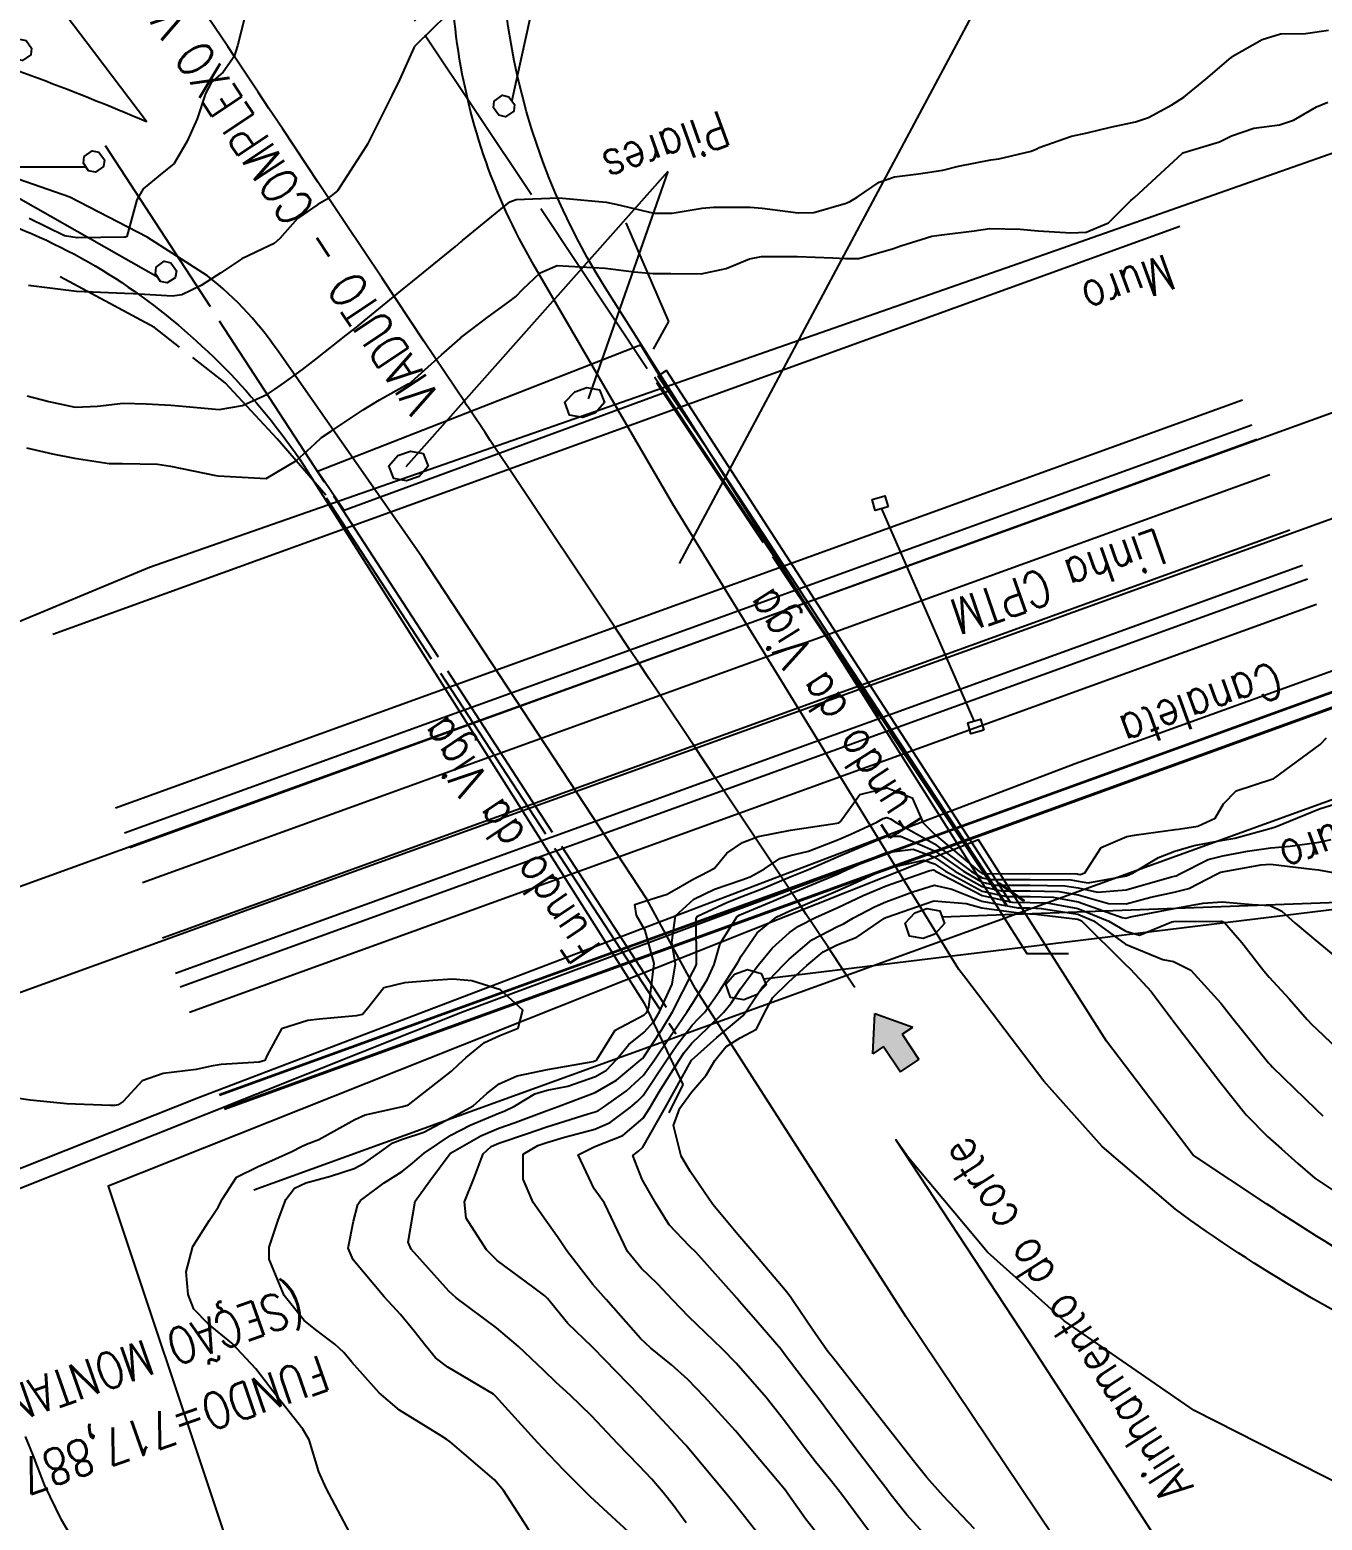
# Model space of a CAD drawing. Header units: metres. Extents: x 307586 to 320046, y 7427249 to 7434250.
# Drawn here: x 312419 to 312472.8, y 7431911.8 to 7431973.8 of the extents above; entities that cross this region are included whole.
import ezdxf

# ---------------------------------------------------------------- set-up
doc = ezdxf.new("R2010")
doc.units = ezdxf.units.M
doc.header["$MEASUREMENT"] = 0
doc.linetypes.add('CONTINUO', pattern=[0])
doc.linetypes.add('TRACEJADO', pattern=[8.7, 8, -0.7])
for name, color, linetype in [('$FOLHA', 45, 'Continuous'), ('CANALETA', 151, 'Continuous'), ('Canaleta de Drenagem', 151, 'Continuous'), ('Curvas de Nivel 1m', 11, 'Continuous'), ('Curvas de Nivel 5m', 15, 'Continuous'), ('Divisa', 42, 'FENCELINE2'), ('FOLHA', 45, 'Continuous'), ('LASTRO', 45, 'Continuous'), ('Linha Férrea', 20, 'Continuous'), ('MURO', 30, 'Continuous'), ('PILAR', 45, 'Continuous'), ('Pontes_Viadutos_Tubos', 190, 'Continuous'), ('Portico', 45, 'Continuous'), ('TEXTO', 45, 'Continuous'), ('TRILHO', 45, 'Continuous'), ('VIADUTO', 190, 'Continuous'), ('Vias Primárias', 230, 'Continuous')]:
    doc.layers.add(name, color=color, linetype=linetype)
doc.styles.add('ROMANS', font='romans', dxfattribs={"height": 0.2})
doc.linetypes.add('FENCELINE2', pattern='A,0.25,-0.1,[132,ltypeshp.shx,S=0.1,R=0,X=-0.1,Y=0],-0.1,1', length=1.45)

# ---------------------------------------------------------------- blocks, each defined once
blk = doc.blocks.new('A$C64FE1430')
at = {"layer": '$FOLHA', "linetype": 'Continuous'}
blk.add_hatch(color=1, dxfattribs=at).paths.add_polyline_path([(-11419.65629602591, -5479.318943665026), (-11430.49149141992, -5471.3265458431), (-11430.4914914224, -5475.623532506012), (-11440.63872803281, -5475.62353251517), (-11440.63872803281, -5483.014354817584), (-11430.49149141869, -5483.014354816965), (-11430.49149141747, -5487.311341488417)])
at = {"layer": 'FOLHA', "color": 2, "linetype": 'Continuous'}
for p, q in [((-11430.4914914224, -5475.623532506012), (-11430.49149141992, -5471.3265458431)), ((-11430.49149141992, -5471.3265458431), (-11419.65629602591, -5479.318943665026)), ((-11440.63872803281, -5475.62353251517), (-11440.63872803281, -5483.014354817584)), ((-11430.4914914224, -5475.623532506012), (-11440.63872803281, -5475.62353251517)), ((-11419.65629602591, -5479.318943665026), (-11430.49149141747, -5487.311341488417)), ((-11430.49149141868, -5483.014354816965), (-11440.63872803281, -5483.014354817584)), ((-11430.49149141868, -5483.014354816965), (-11430.49149141747, -5487.311341488417))]:
    blk.add_line(p, q, dxfattribs=at)

msp = doc.modelspace()

# ---------------------------------------------------------------- linework, layer by layer
at = {"layer": 'CANALETA', "linetype": 'CONTINUO'}
for points in [[(312426.8938172882, 7431929.511156615, 0), (312473.8193379681, 7431946.495847841, 0)], [(312426.9049805113, 7431929.48031472, 0), (312473.8305011912, 7431946.465005946, 0)], [(312427.1021407277, 7431928.935597969, 0), (312474.0276614076, 7431945.920289195, 0)], [(312427.1153119695, 7431928.899208294, 0), (312474.0408326495, 7431945.88389952, 0)]]:
    msp.add_polyline3d(points, dxfattribs=at)
at = {"layer": 'Canaleta de Drenagem'}
for points in [[(312413.1484691977, 7431924.280694823), (312426.0251104192, 7431929.383720644), (312462.5267485155, 7431943.277941846), (312503.0152464082, 7431957.90262856), (312540.9537973429, 7431971.775891765), (312544.9029173043, 7431973.14035034), (312560.0385829874, 7431978.382257086), (312584.0336063741, 7431986.864062101)], [(312583.7366003032, 7431986.005550346), (312564.5901904715, 7431979.425779245), (312544.9029173043, 7431972.472758817), (312533.0767348654, 7431968.144576927), (312505.6701514567, 7431957.937868636), (312458.8270461755, 7431941.046763425), (312437.0244650449, 7431932.930382689), (312413.5139934858, 7431923.560133743)]]:
    msp.add_lwpolyline(points, dxfattribs=at)
at = {"layer": 'Curvas de Nivel 1m', "flags": 128}
for points, elevation in [([(312427.9378748079, 7431974.307972652), (312427.6546634287, 7431973.164182543), (312427.5103477159, 7431972.721467298), (312427.0562346728, 7431972.057824574), (312426.5749269229, 7431971.652243898), (312426.3154028538, 7431971.18091272), (312425.9700491342, 7431970.123687976), (312425.5636964073, 7431969.191888317), (312425.0135969114, 7431968.267960724), (312424.4276861197, 7431967.786852021), (312423.7299321148, 7431967.212729855), (312423.4619352549, 7431966.749331851), (312423.0523229562, 7431965.219205947), (312422.9942919852, 7431965.198193511), (312422.9726770619, 7431965.195975762), (312422.949881988, 7431965.197534868), (312420.9720991767, 7431965.16818725), (312420.4571024918, 7431965.255158151), (312418.9833831716, 7431965.967724491)], 721), ([(312418.8703024358, 7431956.42900877), (312419.9493791221, 7431956.176470627), (312420.8640084038, 7431955.989406643), (312422.3127226167, 7431955.776647321), (312422.8611180593, 7431955.766717009), (312424.3251471463, 7431955.741165343), (312424.8598922799, 7431955.664998381), (312426.7564399009, 7431955.269415805), (312426.8541863415, 7431955.254602486), (312428.8529173043, 7431955.150000003), (312430.1087867668, 7431955.893017102), (312430.8748907288, 7431956.594894973), (312431.1528108208, 7431956.85188638), (312431.5510738129, 7431957.119977655), (312432.8920302155, 7431958.01129113), (312433.569306097, 7431958.420148811), (312434.7331319207, 7431959.081697858), (312434.8495506451, 7431959.134444776), (312434.9038410625, 7431959.172375831), (312436.1443756376, 7431960.290729171), (312436.9222060227, 7431960.978871842), (312436.9587219232, 7431961.013472059), (312436.9976654907, 7431961.049252521), (312438.0957048709, 7431961.878207677), (312438.9449235728, 7431962.497084569), (312439.2473746956, 7431962.728069074), (312439.532044897, 7431963.024208728), (312440.259896619, 7431963.717021106), (312440.9629635345, 7431964.01462303), (312441.9333560046, 7431963.96617042), (312442.962176446, 7431963.905914175), (312444.1730753142, 7431963.755596378), (312444.960103675, 7431963.678637076), (312445.6997612214, 7431963.688357685), (312446.9603115305, 7431963.669422625), (312447.9928397925, 7431963.889473021), (312448.9666994307, 7431964.288212645), (312449.476080523, 7431964.396671871), (312450.9679500684, 7431964.393276413), (312452.4380038451, 7431964.338326977), (312452.9673757214, 7431964.305841707), (312453.5185454119, 7431964.303349107), (312454.9717754324, 7431964.725812811), (312455.2665889198, 7431964.83559493), (312456.563149383, 7431965.232248165), (312456.9801945618, 7431965.295150504), (312458.3251656712, 7431965.454192034), (312458.9843946431, 7431965.555155928), (312460.2365461806, 7431965.525060751), (312460.9832386294, 7431965.458088346), (312462.3543547631, 7431965.377402013), (312462.9828826449, 7431965.404356046), (312463.9226138707, 7431965.796960885), (312464.847693694, 7431966.721552239), (312464.9343860886, 7431966.789915687), (312465.0041640412, 7431966.844673694), (312466.9930997408, 7431968.690447267), (312467.0091935265, 7431968.704141764), (312468.5414497445, 7431969.163687552), (312469.034016843, 7431969.409969251), (312469.9679874692, 7431969.731704706), (312471.0413055012, 7431969.875879801), (312471.6147384787, 7431970.071067523), (312472.5856164719, 7431970.627009516), (312473.0549306994, 7431970.821339519)], 721), ([(312440.014850468, 7431911.013080672), (312439.470150181, 7431911.884410962), (312438.7261472461, 7431913.026267704), (312438.3572367051, 7431913.461940084), (312436.5144393535, 7431915.048584783), (312436.3744262771, 7431915.150598195), (312436.1280258913, 7431915.302350039), (312434.3921974318, 7431916.365341841), (312433.5519078766, 7431917.088510097), (312432.4155845608, 7431918.366725664), (312432.0744854197, 7431918.76019267), (312431.7090439812, 7431919.110708103), (312430.9723021881, 7431919.665786252), (312430.4326273589, 7431920.101005468), (312429.5910013437, 7431921.138519162), (312428.9663508596, 7431922.644042754), (312428.9746251843, 7431923.144982924), (312429.3497187622, 7431924.275889425), (312429.6652561229, 7431925.138276614), (312430.0233648423, 7431925.611470041), (312430.5034530656, 7431925.832384095), (312431.5209977137, 7431926.101521205), (312432.5128271878, 7431926.427325576), (312432.9560905829, 7431926.655832479), (312433.5682789904, 7431927.089546387), (312434.1200910676, 7431927.490964145), (312434.5285129208, 7431927.639561652), (312435.4061602503, 7431927.941380501), (312436.5377675276, 7431928.535022333), (312436.8778219117, 7431928.708329647), (312437.4622611673, 7431929.040806565), (312438.0304514079, 7431929.552818747), (312438.55216907, 7431929.95517658), (312439.2973086761, 7431930.280772443), (312440.5582150514, 7431930.539774713), (312442.4623016381, 7431930.881874823), (312442.5622815699, 7431930.916426561), (312442.603673919, 7431930.938420023), (312442.6352806672, 7431930.979276369), (312443.372430111, 7431932.180702608), (312444.5908692664, 7431932.823464144), (312444.6617396314, 7431932.889081565), (312444.7045165704, 7431932.958326014), (312444.7827574938, 7431933.145141178), (312444.9990259156, 7431934.954208374), (312444.6334977333, 7431936.332028603), (312444.2674937502, 7431936.963754239), (312444.2017506671, 7431937.410079097), (312444.6490407657, 7431937.572346144), (312445.5475934996, 7431937.842283225), (312446.6584921541, 7431938.487484986), (312446.9557663416, 7431938.631234824), (312447.5138351918, 7431938.921490824), (312448.0302908935, 7431939.555406746), (312448.6737144933, 7431939.989718909), (312449.3335427102, 7431940.246230651), (312450.6790614642, 7431940.504415996), (312452.6190766252, 7431940.797739539), (312452.6824992463, 7431940.818194211), (312452.7112444121, 7431940.831100631), (312452.7526073834, 7431940.859306571), (312453.5639512848, 7431941.991773416), (312454.70729016, 7431942.277285575), (312455.7408812901, 7431941.862024288), (312456.1989395196, 7431940.81740967), (312456.6856608012, 7431940.32623313), (312458.5302812638, 7431938.791326365), (312458.6621243655, 7431938.71070613), (312458.761416263, 7431938.689511167), (312460.662205927, 7431938.698862278), (312462.6070676317, 7431938.685532749), (312462.6623010802, 7431938.678377605), (312462.7354586297, 7431938.665993198), (312462.9326042113, 7431938.737303134), (312463.6180785532, 7431939.791357503), (312464.6857484124, 7431940.242073881), (312465.08727778, 7431940.313628548), (312466.6906233009, 7431940.537066448), (312466.8311738527, 7431940.548234406), (312467.6317950518, 7431940.680611226), (312468.3552203071, 7431941.014519162), (312468.7023131616, 7431941.609585735), (312469.2284351934, 7431942.144067612), (312470.7127285114, 7431942.631120722), (312470.7944712057, 7431942.648776694), (312472.7274279334, 7431944.071062923), (312472.9954977546, 7431944.352114897)], 722), ([(312444.2902079352, 7431910.960427097), (312442.3506423716, 7431912.752506743), (312442.235102746, 7431912.865667649), (312442.124568417, 7431912.983425237), (312441.2388435032, 7431913.873997336), (312440.3706688837, 7431914.785157938), (312440.1632675607, 7431915.012096502), (312438.4017520248, 7431916.952314706), (312438.3053843961, 7431917.030975332), (312436.4139319845, 7431918.151468024), (312435.9027920767, 7431918.542749163), (312435.4606554605, 7431919.064433931), (312435.0144350664, 7431919.656876238), (312434.4355632182, 7431920.344591394), (312433.760638333, 7431921.086822794), (312432.4658520661, 7431922.628984128), (312432.2664756903, 7431923.103096628), (312432.4842019326, 7431924.228462842), (312432.660160063, 7431924.929378605), (312432.7791755575, 7431925.097137422), (312433.7608023788, 7431925.830696526), (312434.5111747275, 7431926.297161554), (312434.946407026, 7431926.643612118), (312435.4298621617, 7431927.06639583), (312436.5304819703, 7431927.806466614), (312437.3441156875, 7431928.232615793), (312438.5398670174, 7431928.724971314), (312438.7617358007, 7431928.80676093), (312439.1903367511, 7431929.023525809), (312440.0303684429, 7431929.532903388), (312440.5496295116, 7431929.681220733), (312441.4130222329, 7431929.858567682), (312442.5556486768, 7431930.253137261), (312443.0146899322, 7431930.519100657), (312443.4491667188, 7431930.97113751), (312443.9450043867, 7431931.593595989), (312444.5799915401, 7431932.09828239), (312444.9898513116, 7431932.550976636), (312445.2275980473, 7431932.950479791), (312445.7555199905, 7431934.093825394), (312445.8853115232, 7431934.940914092), (312445.7398997703, 7431935.829606904), (312445.885880297, 7431936.941355559), (312446.6500293107, 7431937.641200638), (312447.5177227313, 7431938.05792578), (312448.6583013655, 7431938.448406126), (312448.9937559839, 7431938.572477713), (312449.5974941363, 7431938.900654235), (312450.2302475396, 7431939.331410572), (312450.6685735469, 7431939.455624262), (312451.421525004, 7431939.629830286), (312452.6755056006, 7431940.118829636), (312453.1944553945, 7431940.338127811), (312454.2766330971, 7431940.844142136), (312454.5367805096, 7431940.999291077), (312454.694892914, 7431941.037560979), (312454.8378691791, 7431940.981363961), (312455.0845913836, 7431940.834124894), (312456.679831851, 7431939.937636451), (312458.2162455783, 7431938.794466721), (312458.6602832542, 7431938.526594993), (312458.9859109593, 7431938.460481225), (312460.6598083222, 7431938.459101799), (312462.3557159345, 7431938.440402628), (312462.6594163848, 7431938.389908056), (312463.0761863646, 7431938.318382074), (312464.6617958462, 7431938.60785419), (312464.9200135312, 7431938.71614356), (312466.0045263644, 7431939.36844346), (312466.677059952, 7431939.632843187), (312467.4889463161, 7431939.873767211), (312468.6842092578, 7431940.089463578), (312469.1719857734, 7431940.178772436), (312470.6921112132, 7431940.596260599), (312470.7345787377, 7431940.607069694), (312470.8663862718, 7431940.647397968), (312472.7006247074, 7431941.390740322), (312473.6277209136, 7431941.686715513)], 723), ([(312446.3403753269, 7431911.675802266), (312445.812812171, 7431912.403263809), (312445.3804014741, 7431912.94458774), (312444.8978931658, 7431913.491486363), (312444.3639775811, 7431914.066027693), (312443.4947322641, 7431914.968781853), (312442.3900606284, 7431916.122888277), (312441.5042295604, 7431916.993480319), (312440.9282759917, 7431917.522354763), (312440.4129918928, 7431918.017458851), (312439.349956574, 7431919.020729612), (312438.430492277, 7431919.787497278), (312436.7515962651, 7431921.046913213), (312436.4469968659, 7431921.321970774), (312434.8817507713, 7431923.073867501), (312434.7629211791, 7431923.362825565), (312435.0552775424, 7431925.0715646), (312435.660982994, 7431925.907272414), (312436.5077058519, 7431927.050228176), (312436.5230525461, 7431927.063524191), (312437.7888066841, 7431927.778941141), (312438.5336016476, 7431928.098434338), (312439.2164740757, 7431928.342836025), (312440.5412434368, 7431928.842613253), (312441.005317049, 7431929.003064007), (312442.5489404254, 7431929.582312113), (312443.4269088276, 7431930.098554106), (312444.4637525917, 7431930.960991651), (312444.5174937454, 7431931.006576445), (312444.5646134093, 7431931.073073674), (312445.3165555267, 7431932.214322037), (312445.7624956202, 7431932.942456328), (312446.6097260761, 7431934.610877184), (312446.7223370849, 7431934.818369722), (312446.7600873542, 7431934.928528302), (312446.7437692781, 7431936.826588335), (312446.8089816245, 7431936.92833936), (312448.0540014663, 7431937.510813132), (312448.6512651629, 7431937.744785863), (312449.4854492256, 7431938.070851276), (312450.6596554206, 7431938.563811638), (312451.4211076671, 7431938.878627148), (312452.6684469081, 7431939.412960384), (312453.6728883609, 7431939.850029531), (312454.684200999, 7431940.258912989), (312455.253201277, 7431940.262651544), (312456.6755734854, 7431939.653745414), (312457.87641216, 7431938.797865055), (312458.6584228099, 7431938.34055057), (312459.2161831305, 7431938.22555709), (312460.6574354493, 7431938.221814509), (312462.1032230633, 7431938.194159581), (312462.6565365067, 7431938.101920254), (312463.4648630094, 7431937.921853376), (312464.6559454415, 7431938.022813722), (312466.5377231329, 7431938.567904697), (312466.6619634113, 7431938.594610711), (312466.7377139032, 7431938.613692362), (312466.885654991, 7431938.687772626), (312468.0616135474, 7431939.286565278), (312468.6745283476, 7431939.444069554), (312469.7055396599, 7431939.631676573), (312470.6797974536, 7431939.775343297), (312471.4781172064, 7431939.840885384), (312472.6838104433, 7431940.012875943), (312473.1849056347, 7431940.11552466)], 723.9999999999999), ([(312452.0720630406, 7431910.863912818), (312451.3094015971, 7431911.842313892), (312450.5697403781, 7431912.886747656), (312450.4773178929, 7431913.011321369), (312450.3555842643, 7431913.156696003), (312448.8908705306, 7431914.90482047), (312448.3818529905, 7431915.505712423), (312447.1021195133, 7431916.923007981), (312446.40997162, 7431917.635431576), (312445.7299579513, 7431918.254193111), (312444.8514747091, 7431918.953571642), (312444.4286449257, 7431919.341841434), (312442.9969975234, 7431920.974486766), (312442.4521023103, 7431921.592333741), (312441.3625699356, 7431922.996655215), (312441.0094358939, 7431923.53323843), (312440.4854475976, 7431924.26302934), (312439.9687472655, 7431925.015241704), (312439.5439278778, 7431925.983075457), (312439.5486709991, 7431927.019742466), (312440.1539807505, 7431927.38638982), (312440.5279453008, 7431927.512799655), (312441.2664871727, 7431927.735164678), (312442.5337423548, 7431928.062505059), (312443.1751240511, 7431928.335021404), (312443.9974463377, 7431928.965454713), (312444.2975083182, 7431929.210366748), (312444.5480211383, 7431929.470383408), (312445.5275427167, 7431930.945530621), (312445.9455587034, 7431931.566161404), (312446.584836251, 7431932.391263113), (312446.8525804015, 7431932.663746472), (312447.0945834764, 7431932.924983342), (312447.7192367617, 7431933.801330659), (312448.4334749599, 7431934.911794426), (312448.497105564, 7431935.028751128), (312448.6182824484, 7431935.267676279), (312449.2963466079, 7431936.2399862), (312450.1054763765, 7431936.895374413), (312450.4644485664, 7431937.07207417), (312450.6454705975, 7431937.145329326), (312451.1013556009, 7431937.337090817), (312452.6542840855, 7431937.996678125), (312453.2444575547, 7431938.266711466), (312454.5025465832, 7431938.841603711), (312454.6127918023, 7431938.891138143), (312454.6639765761, 7431938.910618124), (312456.2278688928, 7431939.25829862), (312456.6674533149, 7431939.112400712), (312457.1356838034, 7431938.805272338), (312458.6547640221, 7431937.974671789), (312459.6776698155, 7431937.754747443), (312460.6526655079, 7431937.744820362), (312461.6119702612, 7431937.7150665), (312462.6507441427, 7431937.522683848), (312464.4889912473, 7431936.877035678), (312464.6442417747, 7431936.852447052), (312464.8304053146, 7431936.902847222), (312466.6485445229, 7431937.25272187), (312467.8643274179, 7431937.46431898), (312468.651499687, 7431937.528238274), (312469.8993523783, 7431937.408586444), (312470.6500967982, 7431937.367949396), (312471.1421285002, 7431937.136854487), (312471.6955029581, 7431936.634211219), (312472.6313576647, 7431935.849357367), (312474.1481690812, 7431934.604647486)], 726), ([(312454.2512591411, 7431910.923307827), (312452.8199700185, 7431912.855329477), (312452.3587031703, 7431913.438586612), (312451.7162927816, 7431914.219628563), (312451.1989159427, 7431914.877610024), (312450.3891991433, 7431915.975455938), (312449.6599954539, 7431916.897429222), (312448.4170344789, 7431918.321717467), (312447.8336818076, 7431918.915892359), (312446.4426447607, 7431920.245163767), (312445.7785534583, 7431920.940115462), (312445.1377134316, 7431921.627845732), (312444.4660527245, 7431922.273542026), (312443.8963664007, 7431922.965765513), (312443.3511885162, 7431924.10438998), (312442.9370581348, 7431924.975558596), (312442.5018375815, 7431925.574685146), (312441.8358809035, 7431926.990305549), (312442.5265651445, 7431927.344784024), (312443.70187692, 7431927.797627063), (312444.5384704904, 7431928.515318609), (312444.8238267881, 7431928.955786362), (312445.2094004058, 7431929.609985999), (312446.0429963932, 7431930.937798818), (312446.2530328566, 7431931.249322556), (312446.5735746669, 7431931.64049085), (312447.231946498, 7431932.274751794), (312447.8933062361, 7431932.916996114), (312448.2066137954, 7431933.304107625), (312448.6028282056, 7431933.901090141), (312449.029897935, 7431934.484595522), (312449.3503210597, 7431934.902625966), (312449.9192141133, 7431935.601309874), (312450.6332604547, 7431936.246210033), (312451.0125982004, 7431936.509059791), (312451.7123435616, 7431936.873958611), (312452.6471917176, 7431937.287441341), (312453.7086329466, 7431937.793158792), (312454.656436412, 7431938.191910779), (312456.4411754459, 7431938.813326131), (312456.6189890181, 7431938.855266207), (312456.6633880514, 7431938.841383142), (312456.7141090152, 7431938.809488086), (312458.6529035631, 7431937.788625889), (312459.9119585946, 7431937.515725556), (312460.6502679031, 7431937.505059883), (312461.3715843136, 7431937.480630701), (312462.6480381809, 7431937.252087669), (312463.9340612742, 7431936.727088564), (312464.6366823711, 7431936.304337792), (312465.2111673834, 7431936.134442816), (312466.5571708733, 7431936.691286201), (312466.6430798139, 7431936.706250963), (312468.595092279, 7431936.71879119), (312468.6433906567, 7431936.717335254), (312468.7443351283, 7431936.668985825), (312469.4643844857, 7431935.8276834), (312470.3871215148, 7431934.652257961), (312470.6102930871, 7431934.387578283), (312471.445346825, 7431933.481329784), (312472.1968806909, 7431932.625940554), (312472.3907014247, 7431932.422789467), (312472.5890359661, 7431932.231866193), (312474.2959104769, 7431930.602770071)], 726.9999999999999), ([(312456.3359023029, 7431911.108499866), (312455.5255127865, 7431912.003075795), (312454.8733438109, 7431912.832193606), (312454.6515988058, 7431913.131288399), (312454.3595272703, 7431913.500996608), (312453.3249306112, 7431914.850479871), (312452.3917500207, 7431916.11551443), (312451.8233795017, 7431916.86869307), (312451.1997180244, 7431917.667077934), (312450.4211764934, 7431918.715918923), (312450.282825314, 7431918.891400923), (312449.2323520869, 7431920.110782613), (312448.5465316362, 7431920.90906386), (312448.4539750143, 7431921.015771004), (312446.7438429772, 7431922.927290747), (312446.4756011644, 7431923.198386017), (312445.6279866451, 7431924.086478519), (312445.0832833872, 7431924.951144514), (312444.5079768604, 7431925.963970415), (312444.1152740837, 7431926.964076436), (312444.3465192298, 7431927.139961675), (312444.526500696, 7431927.318339176), (312445.4536829714, 7431928.946338519), (312446.5450871311, 7431930.912611172), (312446.560372775, 7431930.930038172), (312447.6122601267, 7431931.884785535), (312448.5896792769, 7431932.694131513), (312448.7071302152, 7431932.792888287), (312448.7875611314, 7431932.908053565), (312449.5189967494, 7431933.985615923), (312450.3726123205, 7431934.892403052), (312450.4926751442, 7431935.013293995), (312450.6166758446, 7431935.140569354), (312451.5669207628, 7431935.937854308), (312452.6375877908, 7431936.504699103), (312452.8809781001, 7431936.615897056), (312453.297729393, 7431936.853451883), (312454.169377053, 7431937.323106725), (312454.6498002322, 7431937.528292797), (312455.778502367, 7431937.947476525), (312456.6570580542, 7431938.224074994), (312457.3991674948, 7431938.058876073), (312458.6505775554, 7431937.556025112), (312460.1461325008, 7431937.276820864), (312460.6479202983, 7431937.270299405), (312461.1322546272, 7431937.247225017), (312462.6456280731, 7431937.011076893), (312463.2944579973, 7431936.733484598), (312464.6286407522, 7431935.768229866), (312466.1837339671, 7431935.132254913), (312466.6182986717, 7431935.048757834), (312467.3428452507, 7431934.682700725), (312468.59928138, 7431933.306407564), (312469.096005998, 7431932.664969116), (312470.5747203511, 7431930.830304688), (312470.6615346229, 7431930.736423824), (312470.7529502343, 7431930.647299509), (312472.5470618412, 7431928.896302469), (312472.8490916444, 7431928.61693826)], 728), ([(312458.3393346392, 7431911.431733496), (312457.0344190057, 7431912.803184987), (312456.3604089524, 7431913.559164817), (312455.8034070646, 7431914.254586552), (312455.351041915, 7431914.825328134), (312454.3909338597, 7431916.041103702), (312453.7686032023, 7431916.846343145), (312452.4200537235, 7431918.573641932), (312452.2924738928, 7431918.732785389), (312452.1972729312, 7431918.86338467), (312451.5878782672, 7431919.720471702), (312450.8057907098, 7431920.884706903), (312450.6693666714, 7431921.101091714), (312450.4576728824, 7431921.365557813), (312449.147248335, 7431922.903256693), (312448.4806061232, 7431923.678881896), (312447.4493115206, 7431924.920436061), (312446.5132648209, 7431926.28650111), (312446.1230492939, 7431926.935998024), (312445.8063538326, 7431928.2116683), (312446.0760782876, 7431928.937002588), (312446.5495943481, 7431929.597704384), (312447.1727385071, 7431930.30785918), (312447.5285690455, 7431930.920343487), (312447.9918867237, 7431931.495523746), (312448.5771337176, 7431931.85776089), (312449.2573460356, 7431932.228707598), (312449.5998404088, 7431932.899930772), (312449.949059085, 7431933.54686546), (312450.6060204895, 7431934.200318526), (312451.3615610861, 7431934.878770347), (312452.0435249482, 7431935.446734259), (312452.6259691354, 7431935.730122081), (312453.4334481588, 7431936.049404914), (312454.594219527, 7431936.840486982), (312454.6244068631, 7431936.858884392), (312454.6431876023, 7431936.867029808), (312454.692021, 7431936.88788826), (312456.6504359379, 7431937.561863366), (312457.9892264378, 7431937.456896746), (312458.6477910469, 7431937.277374265), (312460.3836366534, 7431937.034518648), (312460.6455226935, 7431937.030538927), (312460.8964582526, 7431937.017265186), (312462.6435309822, 7431936.801367797), (312462.7967830871, 7431936.738461345), (312464.6160062579, 7431934.925930243), (312464.8358938015, 7431934.716655355), (312465.6897179646, 7431933.789652133), (312466.5148577634, 7431932.691170895), (312466.5483801238, 7431932.646565229), (312466.5919238713, 7431932.590656705), (312468.0739475968, 7431930.6749897), (312468.563053138, 7431930.012388919), (312469.6495251522, 7431928.658933925), (312470.5339730979, 7431927.755579357), (312471.1262650103, 7431927.238413361), (312471.8022432757, 7431926.630810114), (312472.5139117814, 7431926.01963181), (312474.2146229544, 7431924.885357662)], 729), ([(312432.3253142571, 7431911.259796863), (312431.3457513857, 7431913.115107493), (312431.0415968705, 7431913.801633045), (312430.6373366008, 7431915.126033713), (312430.37960677, 7431915.575964388), (312429.131455037, 7431917.142714626), (312428.4122662361, 7431918.084893188), (312427.4219820321, 7431919.160009357), (312426.4308645254, 7431919.964722109), (312425.8316866329, 7431920.573898804), (312425.5948574253, 7431921.182720901), (312425.5183797939, 7431922.122696018), (312425.7913232974, 7431923.180223914), (312426.483938251, 7431924.272094686), (312426.8468360427, 7431924.808931391), (312427.0250301544, 7431925.164678874), (312427.6068565185, 7431926.058549642), (312428.5132265345, 7431926.503948689), (312428.962373051, 7431926.699390559), (312429.910743347, 7431927.136121742), (312430.3154234269, 7431927.341685677), (312430.5260528671, 7431927.443556284), (312431.0400156691, 7431927.634298905), (312432.5365764084, 7431928.465910419), (312432.9754901848, 7431928.658688277), (312434.5422034202, 7431929.0086116), (312434.77433916, 7431929.076528675), (312436.5572562349, 7431930.483893062), (312436.8515842424, 7431930.755501409), (312437.1731350714, 7431931.043897826), (312437.9352344718, 7431931.673613872), (312438.5768795062, 7431931.96081346), (312439.3392827022, 7431932.264691321), (312439.5303414409, 7431933.020625762), (312438.6012486095, 7431933.863130524), (312437.4042239553, 7431934.24270736), (312436.6054916055, 7431934.307430124), (312435.7915190241, 7431934.248933364), (312434.6037116589, 7431934.159435465), (312433.7450975241, 7431933.944947457), (312433.0858224481, 7431933.095070953), (312432.8528508369, 7431932.833469173), (312432.5881956168, 7431932.785220836), (312431.0675613523, 7431932.640899791), (312430.5848122966, 7431932.589666156), (312429.4855291247, 7431932.23473306), (312428.8952588031, 7431931.146676589), (312428.7868264457, 7431930.921567446), (312428.5599762088, 7431930.855890462), (312426.9680898202, 7431930.756642185), (312426.5580711627, 7431930.685385843), (312425.9270645877, 7431930.549886215), (312424.5547343121, 7431930.381700781), (312423.6797692414, 7431930.080585401), (312422.8971385567, 7431929.216457792), (312422.6896369549, 7431929.070316319), (312422.5412141561, 7431929.04968519), (312422.3643874869, 7431929.045889242), (312420.5416204405, 7431929.120313634), (312419.013931797, 7431929.265289858), (312418.5435759202, 7431929.335861597)], 721)]:
    msp.add_lwpolyline(points, dxfattribs=dict(at, elevation=elevation))
at = {"layer": 'Curvas de Nivel 5m', "flags": 128}
for points, elevation in [([(312436.9790036766, 7431975.051708709), (312435.0740066272, 7431973.188932296), (312435.0262253518, 7431973.127635227), (312435.0012124727, 7431973.080717052), (312434.3955896462, 7431971.743757297), (312434.0800471592, 7431971.089628704), (312433.7360006376, 7431970.392914986), (312433.0825651342, 7431969.099403525), (312433.0616389178, 7431969.060496136), (312433.021845483, 7431968.992817876), (312431.8118443143, 7431967.1178661), (312431.354227311, 7431966.7679902), (312430.9943818144, 7431966.560967348), (312430.1554934121, 7431965.968170696), (312429.4188609567, 7431965.145540567), (312429.1835443915, 7431964.935117824), (312428.9698198862, 7431964.840258197), (312427.8349627869, 7431964.290539461), (312426.9583391113, 7431963.71218071), (312426.1408879539, 7431963.182180445), (312425.3410998536, 7431962.799994635), (312424.9459433051, 7431962.735066729), (312423.3289822604, 7431962.834390252), (312422.9474617104, 7431962.856293741), (312421.2767270163, 7431962.916328066), (312420.9482560271, 7431962.939248189), (312419.0561236956, 7431963.164174161), (312418.9515590596, 7431963.179450362)], 720.0000000000001), ([(312418.8961639742, 7431958.594666994), (312419.795196986, 7431958.359694471), (312420.8915376601, 7431958.112035588), (312421.8174671473, 7431958.161417425), (312422.8935719575, 7431958.285465324), (312423.8528190162, 7431958.250908359), (312424.8928668119, 7431958.194950768), (312425.8229702424, 7431958.116784305), (312426.8914057708, 7431958.018846652), (312427.8681997144, 7431958.185216939), (312428.8980610325, 7431958.664372826), (312429.1925859912, 7431958.854479424), (312429.604517404, 7431959.142984003), (312430.355363178, 7431959.68861583), (312430.9128154152, 7431960.119811095), (312432.1812772467, 7431961.111124605), (312432.5953056634, 7431961.437589664), (312432.9321644086, 7431961.716473629), (312433.694050977, 7431962.340055831), (312434.6054930331, 7431963.083474247), (312434.7958521398, 7431963.240238201), (312434.9558042961, 7431963.368699186), (312436.7242430618, 7431964.807481064), (312436.972530528, 7431965.011322379), (312436.9947842165, 7431965.027691336), (312437.0184447128, 7431965.049544728), (312438.0897854362, 7431965.935546387), (312438.9975425676, 7431966.671684224), (312439.2599092211, 7431966.76648545), (312441.0002108394, 7431966.829569018), (312441.188000067, 7431966.819280202), (312442.9980488832, 7431966.655438599), (312443.3993191666, 7431966.57353718), (312444.9914293615, 7431966.194137154), (312445.7457295588, 7431966.194564025), (312446.9949200126, 7431966.396847225), (312447.4758195014, 7431966.445095212), (312448.9958928662, 7431966.441704137), (312449.5002620259, 7431966.40003232), (312450.9926582584, 7431966.20606361), (312451.6490455673, 7431966.224192707), (312452.9992570598, 7431966.615983709), (312453.1719083711, 7431966.686719823), (312453.4574744579, 7431966.855454432), (312454.3727003915, 7431967.482948572), (312455.0116051608, 7431967.708785659), (312456.013186458, 7431967.825262494), (312457.0146334341, 7431967.981612979), (312457.6726363429, 7431968.147155329), (312459.019106855, 7431968.408955074), (312459.3475286236, 7431968.458830879), (312460.6933649199, 7431968.773295528), (312460.9297356919, 7431968.865546633), (312461.025219404, 7431968.923473319), (312462.3816667938, 7431969.400780986), (312463.034858825, 7431969.536101387), (312464.0005748685, 7431969.768290216), (312465.0419626226, 7431969.989687891), (312465.5787729996, 7431970.178128398), (312466.5488674536, 7431970.697560752), (312467.0563078223, 7431971.029051807), (312467.9697943428, 7431971.775004236), (312469.0250619648, 7431972.670478557), (312469.0489507002, 7431972.694450782), (312469.073378123, 7431972.71608188), (312470.3147120217, 7431973.423522564), (312471.0829435643, 7431973.652626001), (312472.1210690849, 7431973.672207433), (312473.0848249199, 7431973.810761568)], 720.0000000000001), ([(312449.5814038659, 7431910.897515139), (312448.3484189366, 7431912.460163236), (312447.9869469241, 7431912.913659707), (312446.372044124, 7431914.842681977), (312446.3300018966, 7431914.888146859), (312446.2931812516, 7431914.931196045), (312444.4029173043, 7431916.960000004), (312442.4438294252, 7431918.979790881), (312442.4231270471, 7431919.000974286), (312441.4138364504, 7431919.976391448), (312440.5546926509, 7431921.008323373), (312440.4446422802, 7431921.124998401), (312440.0053299582, 7431921.458693626), (312438.4663360756, 7431922.591251425), (312438.0266666447, 7431923.03446251), (312437.1747748138, 7431924.354367595), (312437.1038347795, 7431925.043890828), (312437.5117894032, 7431926.036029628), (312437.8799299329, 7431927.036429877), (312438.2138387889, 7431927.34532253), (312438.527383993, 7431927.476668868), (312439.6823177885, 7431927.867581328), (312440.5344331801, 7431928.161587576), (312442.2582772594, 7431928.702405504), (312442.5409076038, 7431928.779029951), (312442.6812693466, 7431928.83885297), (312442.8896438688, 7431928.976532738), (312443.8549223304, 7431929.661893866), (312444.5564133152, 7431930.309601093), (312445.0219685658, 7431930.953114234), (312445.6369628069, 7431931.88415616), (312446.3607932776, 7431932.933481864), (312446.5965866269, 7431933.29693227), (312447.22223042, 7431934.308377531), (312447.4953361923, 7431934.921175815), (312447.754209577, 7431935.790502342), (312448.4512179332, 7431936.911916997), (312448.5705800773, 7431936.983798588), (312448.6439823957, 7431937.016509148), (312449.9765051584, 7431937.569875021), (312450.6525475704, 7431937.853026617), (312452.358906367, 7431938.56351409), (312452.6612545864, 7431938.693728217), (312452.7753856377, 7431938.745259583), (312453.0107541249, 7431938.856521634), (312454.1445164338, 7431939.368873619), (312454.6740092955, 7431939.579466083), (312455.7831785366, 7431939.716532845), (312456.6714762478, 7431939.380596236), (312457.5170305889, 7431938.80145887), (312458.6566048342, 7431938.158752988), (312459.4475845313, 7431937.989480915), (312460.6550631126, 7431937.984580843), (312461.8575249613, 7431937.954543116), (312462.653646253, 7431937.812894883), (312463.914530665, 7431937.463101525), (312464.6501147733, 7431937.439746909), (312465.6756393741, 7431937.727159645), (312466.655252023, 7431937.923471881), (312467.2655891583, 7431938.075152961), (312468.4216137802, 7431938.672413039), (312468.5807941806, 7431938.75420747), (312468.6645598343, 7431938.779502013), (312470.2543785889, 7431939.068907723), (312470.6695427637, 7431939.0916973), (312472.3989884164, 7431938.891967334), (312472.6664778622, 7431938.857370532), (312474.0177762385, 7431938.606451415)], 725), ([(312418.6498814542, 7431899.725405635), (312420.1932930956, 7431900.277579134), (312420.8108221246, 7431900.619814278), (312421.3236408008, 7431901.228792768), (312421.7590522295, 7431901.675130689), (312422.2138695867, 7431901.950152164), (312423.0500200592, 7431902.3821586), (312423.6185227121, 7431903.206143948), (312423.7979325351, 7431903.643772344), (312424.2505586128, 7431904.96413086), (312424.2990711504, 7431905.199307695), (312424.2571952433, 7431905.48519594), (312423.555083498, 7431907.207278342), (312422.2997334289, 7431908.90161247), (312422.0160730268, 7431909.222868445), (312421.2489838405, 7431910.295225052), (312420.6536021443, 7431911.236693155), (312420.3312341872, 7431911.797231162), (312419.6240073011, 7431913.257289104), (312419.1418160576, 7431914.485567941), (312418.8285725242, 7431915.265443451)], 720)]:
    msp.add_lwpolyline(points, dxfattribs=dict(at, elevation=elevation))
at = {"layer": 'Divisa'}
msp.add_lwpolyline([(312227.7587148426, 7431906.148963792), (312251.151003029, 7431909.983127955), (312263.2617034405, 7431910.980739517), (312292.833123278, 7431913.279255189), (312302.6290069331, 7431919.39403432), (312312.3338315454, 7431921.55692141), (312321.6627204765, 7431920.25018425), (312332.1725989682, 7431923.313836248), (312361.3112722578, 7431934.44275109), (312366.4283309018, 7431937.006083654), (312378.3875033463, 7431932.676807351), (312387.2775661602, 7431936.27441429), (312394.8730683564, 7431939.348141885), (312423.9884169649, 7431951.452983084), (312460.4796436689, 7431964.204747252), (312509.7332676674, 7431981.547571153)], dxfattribs=at)
msp.add_lwpolyline([(312476.103485525, 7431921.488794243, -0.01587146765033965), (312470.5022971368, 7431924.954360333), (312467.4485232058, 7431926.980555325), (312463.8380211732, 7431931.7208929), (312458.5049964852, 7431940.10644435), (312422.2712407001, 7431925.684169197), (312431.6641456255, 7431897.540644712), (312408.4634833361, 7431899.635131033), (312400.9959825224, 7431902.421887875), (312395.165884197, 7431909.79707786), (312372.0034908092, 7431897.95575531), (312353.9701150972, 7431893.053554151), (312329.4276494454, 7431886.054294802), (312307.3563418366, 7431881.109028518), (312287.1465630406, 7431876.874035838), (312261.2379538795, 7431872.365713677)], format="xyb", dxfattribs=at)
at = {"layer": 'LASTRO', "linetype": 'CONTINUO'}
for points in [[(312422.5766790222, 7431941.438601072, 0), (312469.5021997021, 7431958.423292298, 0)], [(312422.9547310996, 7431940.394113989, 0), (312469.8802517795, 7431957.378805215, 0)], [(312425.2730057937, 7431933.989155207, 0), (312472.1985264737, 7431950.973846433, 0)], [(312425.6535083347, 7431932.937897951, 0), (312472.5790290146, 7431949.922589177, 0)]]:
    msp.add_polyline3d(points, dxfattribs=at)
at = {"layer": 'Linha Férrea'}
for points in [[(312233.2889397377, 7431887.471794718), (312251.2388713918, 7431889.280812115), (312274.2467561269, 7431892.281686926), (312290.7332206875, 7431895.289591962), (312311.7738925223, 7431899.671577832), (312331.8717938318, 7431905.082132431), (312353.5099029542, 7431911.518349933), (312384.93214561, 7431921.818847566), (312406.4836517518, 7431929.371839683), (312428.2965078137, 7431937.273999621), (312459.9819495637, 7431948.689865823), (312496.5677023142, 7431961.920748547), (312537.1808018573, 7431976.690406835), (312544.9283040796, 7431979.567587771), (312550.9310275207, 7431981.697956623), (312586.3302127701, 7431994.087693848), (312631.576165934, 7432009.635069415)], [(312232.9395475005, 7431891.607604776), (312250.7623369432, 7431893.403808615), (312273.6055481549, 7431896.383205371), (312289.937600635, 7431899.362938394), (312310.8106189761, 7431903.710008305), (312330.7406054707, 7431909.075358568), (312352.2717157856, 7431915.479749463), (312383.5993631002, 7431925.749237881), (312405.0905665209, 7431933.281096163), (312426.8864038364, 7431941.177090707), (312458.5729337747, 7431952.59334897), (312495.1528552688, 7431965.822122876), (312535.7492302075, 7431980.585698972), (312544.8161703667, 7431983.828325474), (312577.7595433078, 7431995.273098648), (312602.5736420385, 7432003.865523782)]]:
    msp.add_lwpolyline(points, dxfattribs=at)
at = {"layer": 'MURO'}
msp.add_line((312476.7520416324, 7431937.622356387), (312449.563037121, 7431934.307524135, 721.8008874737543), dxfattribs=at)
at = {"layer": 'MURO', "linetype": 'CONTINUO'}
for points in [[(312419.9580183328, 7431948.673470099, 0), (312466.8835390127, 7431965.658161324, 0)], [(312428.3299591237, 7431925.543365703, 721.2005730883398), (312475.2554798037, 7431942.528056929, 722.8424107089892)]]:
    msp.add_polyline3d(points, dxfattribs=at)
at = {"layer": 'PILAR', "linetype": 'CONTINUO'}
for points in [[(312418.2024002719, 7431972.919962791, 721.4582171647213), (312418.2347353437, 7431973.198050154, 721.4299918458805), (312418.5738620064, 7431973.438566179, 721.4347652424873), (312418.8489919701, 7431973.378434284, 721.4475288957407), (312419.0770938157, 7431973.061520508, 721.4475288957407), (312419.0440562711, 7431972.783515724, 721.4347652424873), (312418.7043230372, 7431972.543857256, 721.4299918458805), (312418.4293458722, 7431972.604684064, 721.438500945004)], [(312438.34255409, 7431970.858886342, 719.9882136322392), (312438.6816807527, 7431971.099402366, 719.9882136322392), (312438.9568107165, 7431971.039270471, 719.9895176699796), (312439.184912562, 7431970.722356695, 719.9895176699796), (312439.1518750175, 7431970.444351912, 719.9882136322392), (312438.8121417835, 7431970.204693443, 719.9882136322392), (312438.5278754464, 7431970.267015497, 720.1051096187938), (312438.3102190183, 7431970.580798978, 719.9500156964824)], [(312421.2682318781, 7431968.549033578, 721.3770366580018), (312421.6073585408, 7431968.789549602, 721.350658892723), (312421.8824885046, 7431968.729417707, 721.3669655316796), (312422.1155471912, 7431968.415887264, 721.3669655316796), (312422.0775528056, 7431968.134499148, 721.350658892723), (312421.7378195716, 7431967.894840679, 721.350658892723), (312421.4512670704, 7431967.961328777, 721.3546617158021), (312421.2358968063, 7431968.270946214, 721.3770366580018)], [(312424.2677226916, 7431963.952381329, 720.9993768614869), (312424.6068493543, 7431964.192897353, 721.0029556803806), (312424.881979318, 7431964.132765458, 721.0111174495607), (312425.1184531341, 7431963.799778201, 721.0111174495607), (312425.0613782784, 7431963.507685597, 721.0029556803806), (312424.725927788, 7431963.293454485, 720.9993768614869), (312424.4522871133, 7431963.350248048, 721.0034680384234), (312424.2353876198, 7431963.674293965, 721.0146547389037)], [(312430.9895859069, 7431955.455233688, 729.6046936981214), (312444.4295022501, 7431960.711451267, 729.5987688615999), (312445.6132259591, 7431958.789135976, 730.119655715349), (312432.0971069694, 7431953.822628655, 730.1836098325722)], [(312441.6999269751, 7431958.760822388, 721.5935178894993), (312442.194530343, 7431958.938215249, 721.5935178894993), (312442.7232287138, 7431958.845883251, 721.5835132328738), (312442.9331277531, 7431958.312226657, 721.6264494024401), (312442.5615524141, 7431957.8833962, 721.617406318607), (312442.0368330477, 7431957.685119199, 721.6376593860309), (312441.4784117254, 7431957.778784755, 721.6264494024401), (312441.287110733, 7431958.329946075, 721.5835132328738)], [(312434.3260353004, 7431956.104768055, 721.5909777126027), (312434.8572033296, 7431956.288257255, 721.6126665831046), (312435.3859017005, 7431956.195925257, 721.6126665831046), (312435.5958007397, 7431955.662268663, 721.6380673335515), (312435.2180704643, 7431955.233268127, 721.6837115689154), (312434.6862951211, 7431955.051546509, 721.6378455232932), (312434.1579067537, 7431955.145636352, 721.6380673335515), (312433.9497837196, 7431955.679988081, 721.6126665831046)], [(312455.8597254889, 7431937.072895125, 721.7794097842802), (312456.3543288568, 7431937.250287986, 721.7794097842802), (312456.8977053729, 7431937.154521112, 721.8003022582348), (312457.0894555618, 7431936.61927808, 721.8172484453966), (312456.6851703864, 7431936.18519101, 721.8625865345692), (312456.1966315615, 7431935.997191936, 721.8625865345692), (312455.6382102392, 7431936.090857492, 721.8172484453966), (312455.4469092468, 7431936.642018812, 721.8003022582348)], [(312448.3479396573, 7431934.511992363, 721.7243982004229), (312448.8904887075, 7431934.704117612, 721.7330006762417), (312449.4588151276, 7431934.547504383, 721.767267145507), (312449.6672591134, 7431934.067543888, 721.8345078020014), (312449.2575107787, 7431933.649298563, 721.7330006762417), (312448.7327914122, 7431933.451021561, 721.7243982004229), (312448.1743700899, 7431933.544687117, 721.8345078020014), (312447.9830690975, 7431934.095848437, 721.767267145507)]]:
    msp.add_polyline3d(points, close=True, dxfattribs=at)
at = {"layer": 'Pontes_Viadutos_Tubos'}
for points in [[(312462.2485745482, 7431935.357560392), (312460.5380886329, 7431935.357560392), (312442.9750966303, 7431963.076892419, -0.2119961964517283), (312439.6468916935, 7431985.561612935, -0.05127170946377745), (312440.0406116497, 7431986.566841318, -0.09696094512246907), (312449.6127065688, 7431998.671857004, -0.05173915230506291), (312457.8282782887, 7432004.35312212), (312491.6342602801, 7432021.346393584), (312518.8246683227, 7432032.894334272), (312520.973562565, 7432031.722911378)], [(312311.1125779854, 7431924.26961532), (312311.9520736381, 7431925.528189565), (312329.25957157, 7431932.585679465), (312350.3428388399, 7431943.004009734), (312365.7164025921, 7431952.241006445), (312376.8882753497, 7431958.626236645), (312389.7590409361, 7431964.429825222), (312398.586202176, 7431967.327420753), (312403.7554138904, 7431968.434446789), (312407.0666841346, 7431968.928568442), (312409.1604115688, 7431969.012314574), (312408.9338714746, 7431967.644905697), (312413.4635771936, 7431966.948351042, -0.1133096736113265), (312423.1037833537, 7431963.117628518, -0.09483846418191569), (312430.4209647234, 7431955.688274618), (312444.5820930262, 7431933.310600989), (312446.1938022323, 7431929.916221073), (312445.609617358, 7431928.748453896)]]:
    msp.add_lwpolyline(points, format="xyb", dxfattribs=at)
at = {"layer": 'Portico'}
for points in [[(312454.7443158765, 7431953.966160978), (312454.2101071089, 7431953.812802447), (312454.0768566466, 7431954.276966819), (312454.6110654123, 7431954.430325352)], [(312458.7252665044, 7431944.669894306), (312458.1910577368, 7431944.516535775), (312458.0578072745, 7431944.980700146), (312458.5920160402, 7431945.134058679)]]:
    msp.add_lwpolyline(points, close=True, dxfattribs=at)
msp.add_lwpolyline([(312458.3249116573, 7431945.057379413), (312454.4772114927, 7431953.889481712)], dxfattribs=at)
at = {"layer": 'TEXTO'}
for p, q in [((312446.0511390431, 7431951.60722965), (312507.3710590223, 7432066.403541966)), ((312440.5481696694, 7431977.607963888), (312439.0708616393, 7431970.880813583, 719.9895176699796)), ((312424.343837367, 7431963.512271007, 721.0090613886636), (312416.1957712857, 7431968.134591566)), ((312416.1957712861, 7431968.134591566), (312421.3435819385, 7431968.116137495, 721.3658491869019)), ((312445.5669878002, 7431967.925786514), (312434.6664685879, 7431955.634879258)), ((312445.5669878002, 7431967.925786514), (312442.2600726422, 7431958.459096164)), ((312476.7520416317, 7431937.622356387), (312456.9935804674, 7431936.886899596, 721.8087753518157))]:
    msp.add_line(p, q, dxfattribs=at)
at = {"layer": 'TRILHO', "linetype": 'CONTINUO'}
for points in [[(312423.1718013327, 7431939.794389591, 0), (312470.0973220126, 7431956.779080817, 0)], [(312423.7038242057, 7431938.324510037, 0), (312470.6293448856, 7431955.309201263, 0)], [(312424.5366074503, 7431936.023685907, 0), (312471.4621281303, 7431953.008377133, 0)], [(312425.0681198101, 7431934.555216805, 0), (312471.9936404901, 7431951.539908031, 0)]]:
    msp.add_polyline3d(points, dxfattribs=at)
at = {"layer": 'VIADUTO', "linetype": 'TRACEJADO', "flags": 128}
for points in [[(312459.1957231142, 7431937.998011026), (312431.7811808997, 7431979.113212331)], [(312445.5182032852, 7431933.128399337), (312421.8270346771, 7431969.511035813)], [(312443.8172651482, 7431965.785870622), (312445.6006378937, 7431961.681718793), (312444.956420102, 7431960.53852)], [(312431.3379401792, 7431954.448685594), (312429.3045979834, 7431956.796293266), (312427.1385835281, 7431959.129038732), (312424.1939506487, 7431961.429224662), (312420.2660010489, 7431963.541203622)], [(312431.3456934735, 7431954.337062608), (312445.9062414182, 7431932.026807185)]]:
    msp.add_lwpolyline(points, dxfattribs=at)
at = {"layer": 'VIADUTO', "linetype": 'CONTINUO'}
for points in [[(312453.3577069382, 7431933.966525082, 721.8625865345692), (312453.2936173042, 7431934.062600003, 729.637), (312453.0163173042, 7431934.478600003, 722.021), (312452.6939323608, 7431934.962026754, 721.7794097842802), (312452.2422483299, 7431935.639443793, 721.7330006762417), (312451.9597173043, 7431936.063100003, 730.7964315250158), (312451.5641269297, 7431936.656462238, 721.7243982004229), (312451.3318173042, 7431937.004800003, 729.6629166733228), (312450.9776173042, 7431937.536200003, 721.667), (312450.9554173042, 7431937.569300003, 721.058), (312450.6245173042, 7431938.065600003, 721.058), (312450.6058173042, 7431938.093700003, 721.678), (312448.5240173042, 7431941.215900003, 721.851), (312447.8854173042, 7431942.173700003, 721.97), (312447.5415173043, 7431942.689500003, 722.205), (312447.1064173043, 7431943.342000003, 722.016), (312446.6494173043, 7431944.027400003, 722.196), (312445.2516173042, 7431946.123700003, 722.209), (312444.7946173042, 7431946.809100003, 722.026), (312444.3586173042, 7431947.463000003, 722.214), (312443.9943173042, 7431948.009400003, 721.999), (312443.3597173042, 7431948.961000003, 721.86), (312438.9958341743, 7431955.505868184, 721.617406318607), (312438.9645173043, 7431955.552900003, 721.612), (312438.5397173042, 7431956.190000003, 729.6192342393549), (312438.1779173043, 7431956.732500003, 728.882), (312437.959009552, 7431957.060854894, 721.6837115689154), (312437.3666173043, 7431957.949200003, 729.6131782521876), (312437.2822204152, 7431958.075875266, 721.5909777126027), (312437.1808919507, 7431958.22783736, 731.3278036858013), (312437.1270173042, 7431958.308700003, 731.299), (312435.4176173043, 7431960.872300003, 731.282), (312433.6743173043, 7431963.486900003, 730.783), (312432.1548072363, 7431965.765756669, 719.9882136322392), (312431.7083326874, 7431966.435360808, 719.9882136322392), (312431.0139788176, 7431967.476724144, 721.0029556803806), (312430.5578214864, 7431968.160850121, 721.0029556803806), (312429.5227173042, 7431969.713300003, 730.59), (312428.9610445939, 7431970.555630337, 720.4422810615907), (312428.5099708455, 7431971.232132168, 720.4422810615907), (312427.9600897804, 7431972.05682114, 721.350658892723), (312427.5130327332, 7431972.727298887, 721.350658892723), (312427.247637028, 7431973.125327165, 729.5609354616269), (312425.8790907817, 7431975.177816728, 729.5539235825482)], [(312445.5137708965, 7431959.648818697, 0), (312445.1612415433, 7431959.41122265, 0)], [(312459.8555122734, 7431937.478701358, 730.6845138237244), (312445.5137708965, 7431959.648818697, 731.2300105207339)], [(312459.6706827686, 7431937.352328476, 730.6410922502633), (312445.0183285933, 7431959.373291722, 0)], [(312447.4578587905, 7431956.003653364, 730.0871361049208), (312445.1612415433, 7431959.41122265, 0)], [(312459.6706827686, 7431937.352328476, 730.6410922502633), (312459.6901628753, 7431937.394047035, 729.6406677587531), (312459.1527356677, 7431938.186213784, 729.6649517363488), (312452.8345992387, 7431947.791310237, 729.882924360927), (312449.5716660786, 7431952.806794952, 729.9975699871484), (312447.4578587905, 7431956.003653364, 730.0871361049208)], [(312459.343364407, 7431938.285167693, 728.0130950666728), (312459.378339667, 7431938.302989892, 729.5365430766491), (312460.4029901594, 7431937.575748354, 727.9629837796354), (312460.3471277741, 7431937.561520264, 729.4995299741474)], [(312459.343364407, 7431938.285167693, 728.0130950666728), (312460.3471277741, 7431937.561520264, 729.4995299741474)]]:
    msp.add_polyline3d(points, dxfattribs=at)
at = {"layer": 'Vias Primárias'}
for points in [[(312309.575504183, 7431931.437862093), (312313.101907623, 7431933.346447471), (312335.9604715607, 7431942.965856942), (312348.1133969402, 7431949.424946109), (312367.1595805585, 7431960.482364591), (312380.8483990117, 7431967.818919525, -0.004699949940960627), (312393.6562531476, 7431973.074001945, -0.05753394994382623), (312404.0701248122, 7431974.459294898, -0.09036451483735324), (312414.1718185641, 7431973.600942865, -0.02510302099471171), (312423.8641919234, 7431970.005881798), (312421.3567120302, 7431973.325928807), (312414.3388751484, 7431982.544553239), (312406.2450562731, 7431993.904523543), (312383.7728676334, 7432026.730045858), (312365.4079505224, 7432057.221817263)], [(312309.575504183, 7431931.437862093), (312313.101907623, 7431933.346447471), (312335.9604715607, 7431942.965856942), (312348.1133969402, 7431949.424946109), (312367.1595805585, 7431960.482364591), (312380.8483990117, 7431967.818919525, -0.004699949940960627), (312393.6562531476, 7431973.074001945, -0.05753394994382623), (312404.0701248122, 7431974.459294898, -0.09036451483735324), (312414.1718185641, 7431973.600942865, -0.02510302099471171), (312423.8641919234, 7431970.005881798), (312421.3567120302, 7431973.325928807), (312414.3388751484, 7431982.544553239), (312406.2450562731, 7431993.904523543), (312383.7728676334, 7432026.730045858), (312365.4079505224, 7432057.221817263)], [(312457.9751799064, 7431934.33192941), (312457.6900525349, 7431934.706655329), (312445.7736673248, 7431954.085047664), (312439.992224931, 7431964.025691533, -0.1003354356355487), (312436.7637212903, 7431973.551364676, -0.06362654344150294), (312436.7652622685, 7431978.565789552, -0.02301865063573233), (312438.0643069773, 7431985.981364212, -0.06618305516010586), (312439.8501467315, 7431990.849185471, -0.08210828028982622), (312444.8828277684, 7431997.501840156, -0.02167861229867941), (312449.3929630629, 7432001.425361644, -0.03723299836228567), (312456.1139399275, 7432006.005412376, -0.01587589934580561), (312464.8821064665, 7432010.704695717), (312478.8392092421, 7432017.528231728), (312495.2409199961, 7432025.069319331), (312513.9892325086, 7432033.525835915), (312516.372615826, 7432034.258533383)], [(312457.9751799064, 7431934.33192941), (312457.6900525349, 7431934.706655329), (312445.7736673248, 7431954.085047664), (312439.992224931, 7431964.025691533, -0.1003354356355487), (312436.7637212903, 7431973.551364676, -0.06362654344150294), (312436.7652622685, 7431978.565789552, -0.02301865063573233), (312438.0643069773, 7431985.981364212, -0.06618305516010586), (312439.8501467315, 7431990.849185471, -0.08210828028982622), (312444.8828277684, 7431997.501840156, -0.02167861229867941), (312449.3929630629, 7432001.425361644, -0.03723299836228567), (312456.1139399275, 7432006.005412376, -0.01587589934580561), (312464.8821064665, 7432010.704695717), (312478.8392092421, 7432017.528231728), (312495.2409199961, 7432025.069319331), (312513.9892325086, 7432033.525835915), (312516.372615826, 7432034.258533383)], [(312448.3860385679, 7431931.317320535), (312446.7235263502, 7431933.906428295), (312444.6996054482, 7431937.638727674), (312435.3261426322, 7431951.892086267), (312429.4694078871, 7431960.263501, 0.07737718493647903), (312426.4098028626, 7431963.589890007), (312423.8869579067, 7431965.199483322), (312420.6662522283, 7431966.862677826), (312418.1970106459, 7431967.721121485), (312416.8239507897, 7431968.155336929), (312415.4533604655, 7431968.585704084), (312413.0914708969, 7431969.229468109, 0.07584895151484765), (312409.4769474794, 7431969.628957313, 0.04867173747977897), (312403.0133103334, 7431969.125564266), (312398.8161226031, 7431968.370474694), (312388.2321437557, 7431964.340123403), (312380.0818161748, 7431960.977908644), (312375.1290968838, 7431958.796477686), (312368.0714646308, 7431954.511864344), (312362.4378808089, 7431950.980508055), (312354.463325808, 7431946.533716756), (312344.6325542558, 7431940.985214862), (312333.0458652001, 7431935.226798214)], [(312448.3860385679, 7431931.317320535), (312446.7235263502, 7431933.906428295), (312444.6996054482, 7431937.638727674), (312435.3261426322, 7431951.892086267), (312429.4694078871, 7431960.263501, 0.07737718493647903), (312426.4098028626, 7431963.589890007), (312423.8869579067, 7431965.199483322), (312420.6662522283, 7431966.862677826), (312418.1970106459, 7431967.721121485), (312416.8239507897, 7431968.155336929), (312415.4533604655, 7431968.585704084), (312413.0914708969, 7431969.229468109, 0.07584895151484765), (312409.4769474794, 7431969.628957313, 0.04867173747977897), (312403.0133103334, 7431969.125564266), (312398.8161226031, 7431968.370474694), (312388.2321437557, 7431964.340123403), (312380.0818161748, 7431960.977908644), (312375.1290968838, 7431958.796477686), (312368.0714646308, 7431954.511864344), (312362.4378808089, 7431950.980508055), (312354.463325808, 7431946.533716756), (312344.6325542558, 7431940.985214862), (312333.0458652001, 7431935.226798214)], [(312599.4792555337, 7431926.07777987, 0.003807742177138378), (312577.1318884989, 7431920.721263018, 0.01560620028086027), (312562.1884963404, 7431916.519837786, -0.01447990863329505), (312555.4251955431, 7431914.601848878, -0.01363534885444345), (312549.3017288718, 7431913.231843394, -0.04824654711777306), (312546.4683577323, 7431912.957804758), (312545.2802443471, 7431912.957804758), (312516.4811485209, 7431912.765980462), (312501.6493864611, 7431912.865903388), (312498.0672283, 7431912.962733014), (312496.1309890634, 7431913.156204796), (312492.5489850002, 7431913.736807613, -0.06818586605937403), (312477.6435641775, 7431918.296236352, -0.04927444276289808), (312466.7020018413, 7431924.728891875), (312463.6494779226, 7431927.334574326), (312461.2270600317, 7431930.058177077), (312457.9751799064, 7431934.33192941)], [(312599.4792555337, 7431926.07777987, 0.003807742177138378), (312577.1318884989, 7431920.721263018, 0.01560620028086027), (312562.1884963404, 7431916.519837786, -0.01447990863329505), (312555.4251955431, 7431914.601848878, -0.01363534885444345), (312549.3017288718, 7431913.231843394, -0.04824654711777306), (312546.4683577323, 7431912.957804758), (312545.2802443471, 7431912.957804758), (312516.4811485209, 7431912.765980462), (312501.6493864611, 7431912.865903388), (312498.0672283, 7431912.962733014), (312496.1309890634, 7431913.156204796), (312492.5489850002, 7431913.736807613, -0.06818586605937403), (312477.6435641775, 7431918.296236352, -0.04927444276289808), (312466.7020018413, 7431924.728891875), (312463.6494779226, 7431927.334574326), (312461.2270600317, 7431930.058177077), (312457.9751799064, 7431934.33192941)]]:
    msp.add_lwpolyline(points, format="xyb", dxfattribs=at)
for points in [[(312478.0055399807, 7431872.018423652), (312475.3035886257, 7431882.35782186), (312472.7209089914, 7431890.453266108), (312470.4840248881, 7431895.633979231), (312467.0798497209, 7431901.969523917), (312463.7009465979, 7431908.019266538), (312455.4830634107, 7431920.264792981), (312448.3860385679, 7431931.317320535)], [(312478.0055399807, 7431872.018423652), (312475.3035886257, 7431882.35782186), (312472.7209089914, 7431890.453266108), (312470.4840248881, 7431895.633979231), (312467.0798497209, 7431901.969523917), (312463.7009465979, 7431908.019266538), (312455.4830634107, 7431920.264792981), (312448.3860385679, 7431931.317320535)], [(312473.7502824972, 7431913.17448338), (312467.4902122428, 7431916.355894359), (312462.0688964782, 7431920.077882743), (312458.8858516974, 7431922.941152623), (312455.5929351636, 7431926.872266755), (312455.0623763342, 7431927.614658474), (312460.5798491449, 7431919.236974142), (312470.306195992, 7431904.233724925), (312472.9984391836, 7431899.713103025)], [(312473.7502824972, 7431913.17448338), (312467.4902122428, 7431916.355894359), (312462.0688964782, 7431920.077882743), (312458.8858516974, 7431922.941152623), (312455.5929351636, 7431926.872266755), (312455.0623763342, 7431927.614658474), (312460.5798491449, 7431919.236974142), (312470.306195992, 7431904.233724925), (312472.9984391836, 7431899.713103025)]]:
    msp.add_lwpolyline(points, dxfattribs=at)

# ---------------------------------------------------------------- block references
at = {"layer": 'TEXTO', "color": 1, "extrusion": (0.02423035150423721, -0.03919463478110562, 0.9989377711701349), "xscale": 0.1249999999849857, "yscale": 0.1249999999849857, "zscale": 0.1249999999849857, "rotation": 91.96761345573954}
msp.add_blockref('A$C64FE1430', (4173019.792948457, 6152089.954951557, -282999.9096885054), dxfattribs=at)

# ---------------------------------------------------------------- texts
at = {"layer": 'TEXTO', "style": 'ROMANS', "width": 0.8}
for s, rotation, p in [('VIADUTO - COMPLEXO VIÁRIO DOS EMANCIPADORES', 123.4888055956907, (312436.1214683476, 7431958.527061983)), ('Pilares', 199.9777403611259, (312447.7611088436, 7431970.501533027)), ('Muro', 199.9777403611259, (312466.3019591596, 7431964.513385971)), ('Linha CPTM', 199.2334885252526, (312465.9508429811, 7431953.086596924)), ('Fundo da Viga', 122.5636103076642, (312456.1839181926, 7431940.8191322)), ('Canaleta', 199.786450723587, (312470.8047435239, 7431947.554059393)), ('Fundo da Viga', 123.8606066752053, (312442.8450661418, 7431935.632027874)), ('Muro', 200.3602619393536, (312474.5284625015, 7431941.269462215, 722.6755000209099)), ('Alinhamento do corte', 122.7370876040849, (312467.4835250997, 7431913.181057255)), ('(SEÇÃO MONTANTE)', 199.3285918041971, (312430.1006332057, 7431921.547141493)), ('FUNDO=717,887', 199.3285918041971, (312431.1012823012, 7431918.677223451))]:
    msp.add_text(s, height=1.5, rotation=rotation, dxfattribs=at).set_placement(p)

doc.saveas('drawing.dxf')
